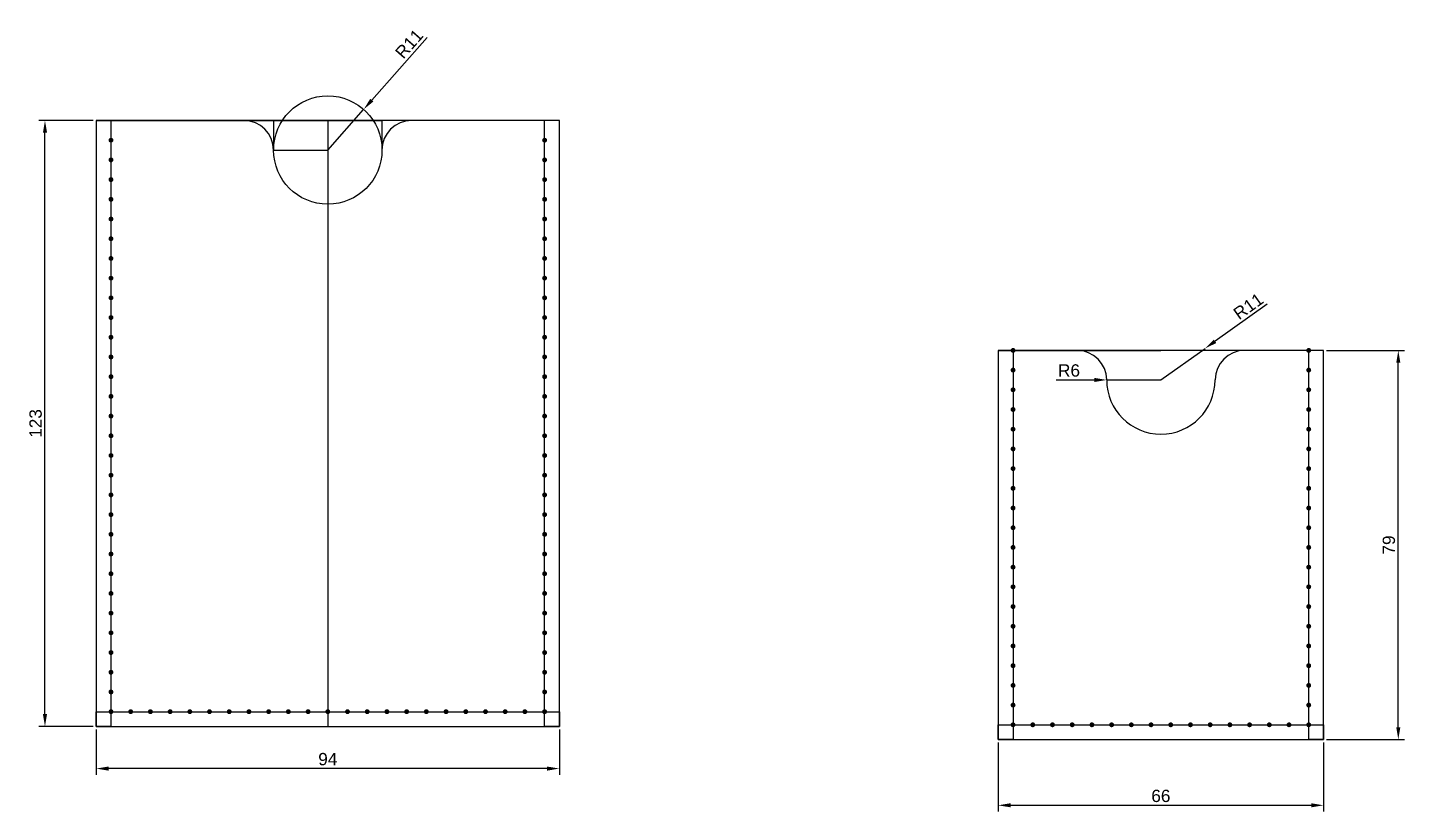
# Model space of a CAD drawing. Header units: millimetres. Extents: x 1335 to 6986, y 304 to 1543.
# Drawn here: x 1342.3 to 1621.8, y 1384.2 to 1543.3 of the extents above; entities that cross this region are included whole.
import ezdxf

# ---------------------------------------------------------------- set-up
doc = ezdxf.new("R2010")
doc.units = ezdxf.units.MM
doc.styles.get("Standard").update_dxf_attribs({"font": 'arial.ttf'})
doc.dimstyles.new('ISO-25', dxfattribs={"dimtxt": 2.5, "dimasz": 2.5, "dimexe": 1.25, "dimexo": 0.625, "dimtad": 1, "dimtxsty": 'Standard', "dimcen": 2.5, "dimadec": 0, "dimazin": 0, "dimtfac": 1, "dimtmove": 0, "dimatfit": 3, "dimfxl": 1, "dimarcsym": 0})

# ---------------------------------------------------------------- blocks, each defined once
blk = doc.blocks.new('*D5')
at = {"color": 0, "lineweight": -2, "transparency": 16777216}
for p, q in [((1423.42, 1541.26), (1412.2, 1528.55)), ((1403.27, 1518.43), (1410.55, 1526.68))]:
    blk.add_line(p, q, dxfattribs=at)
at = {"color": 0, "transparency": 16777216}
blk.add_solid([(1411.89, 1528.83), (1412.51, 1528.27), (1410.55, 1526.68)], dxfattribs=at)
at = {"layer": 'Defpoints', "color": 0, "transparency": 16777216}
for p in [(1410.55, 1526.68), (1403.27, 1518.43)]:
    blk.add_point(p, dxfattribs=at)
at = {"color": 0, "transparency": 16777216, "insert": (1419.78, 1539.98), "char_height": 2.5, "attachment_point": 5, "rotation": 48.5774}
blk.add_mtext('R11', dxfattribs=at)
blk = doc.blocks.new('*D6')
at = {"color": 0, "lineweight": -2, "transparency": 16777216}
for p, q in [((1356.27, 1400.8), (1356.27, 1391.63)), ((1450.27, 1400.8), (1450.27, 1391.63)), ((1447.77, 1392.88), (1358.77, 1392.88))]:
    blk.add_line(p, q, dxfattribs=at)
at = {"color": 0, "transparency": 16777216}
for points in [[(1358.77, 1393.29), (1358.77, 1392.46), (1356.27, 1392.88)], [(1447.77, 1393.29), (1447.77, 1392.46), (1450.27, 1392.88)]]:
    blk.add_solid(points, dxfattribs=at)
at = {"layer": 'Defpoints', "color": 0, "transparency": 16777216}
for p in [(1356.27, 1401.43), (1450.27, 1401.43), (1356.27, 1392.88)]:
    blk.add_point(p, dxfattribs=at)
at = {"color": 0, "transparency": 16777216, "insert": (1403.27, 1394.78), "char_height": 2.5, "attachment_point": 5}
blk.add_mtext('94', dxfattribs=at)
blk = doc.blocks.new('*D7')
at = {"color": 0, "lineweight": -2, "transparency": 16777216}
for p, q in [((1355.65, 1524.43), (1344.63, 1524.43)), ((1345.88, 1403.93), (1345.88, 1521.93)), ((1355.65, 1401.43), (1344.63, 1401.43))]:
    blk.add_line(p, q, dxfattribs=at)
at = {"color": 0, "transparency": 16777216}
for points in [[(1345.46, 1521.93), (1346.3, 1521.93), (1345.88, 1524.43)], [(1345.46, 1403.93), (1346.3, 1403.93), (1345.88, 1401.43)]]:
    blk.add_solid(points, dxfattribs=at)
at = {"layer": 'Defpoints', "color": 0, "transparency": 16777216}
for p in [(1345.88, 1524.43), (1356.27, 1524.43), (1356.27, 1401.43)]:
    blk.add_point(p, dxfattribs=at)
at = {"color": 0, "transparency": 16777216, "insert": (1343.98, 1462.93), "char_height": 2.5, "attachment_point": 5, "rotation": 90}
blk.add_mtext('123', dxfattribs=at)
blk = doc.blocks.new('*D10')
at = {"color": 0, "lineweight": -2, "transparency": 16777216}
for p, q in [((1539.33, 1398.14), (1539.33, 1384.17)), ((1605.33, 1398.14), (1605.33, 1384.17)), ((1541.83, 1385.42), (1602.83, 1385.42))]:
    blk.add_line(p, q, dxfattribs=at)
at = {"color": 0, "transparency": 16777216}
for points in [[(1541.83, 1385.84), (1541.83, 1385.01), (1539.33, 1385.42)], [(1602.83, 1385.84), (1602.83, 1385.01), (1605.33, 1385.42)]]:
    blk.add_solid(points, dxfattribs=at)
at = {"layer": 'Defpoints', "color": 0, "transparency": 16777216}
for p in [(1539.33, 1398.76), (1605.33, 1398.76), (1605.33, 1385.42)]:
    blk.add_point(p, dxfattribs=at)
at = {"color": 0, "transparency": 16777216, "insert": (1572.33, 1387.32), "char_height": 2.5, "attachment_point": 5}
blk.add_mtext('66', dxfattribs=at)
blk = doc.blocks.new('*D11')
at = {"color": 0, "lineweight": -2, "transparency": 16777216}
for p, q in [((1605.96, 1477.76), (1621.76, 1477.76)), ((1620.51, 1401.26), (1620.51, 1475.26)), ((1605.96, 1398.76), (1621.76, 1398.76))]:
    blk.add_line(p, q, dxfattribs=at)
at = {"color": 0, "transparency": 16777216}
for points in [[(1620.1, 1475.26), (1620.93, 1475.26), (1620.51, 1477.76)], [(1620.1, 1401.26), (1620.93, 1401.26), (1620.51, 1398.76)]]:
    blk.add_solid(points, dxfattribs=at)
at = {"layer": 'Defpoints', "color": 0, "transparency": 16777216}
for p in [(1605.33, 1477.76), (1620.51, 1477.76), (1605.33, 1398.76)]:
    blk.add_point(p, dxfattribs=at)
at = {"color": 0, "transparency": 16777216, "insert": (1618.61, 1438.26), "char_height": 2.5, "attachment_point": 5, "rotation": 90}
blk.add_mtext('79', dxfattribs=at)
blk = doc.blocks.new('*D12')
at = {"color": 0, "lineweight": -2, "transparency": 16777216}
for p, q in [((1593.91, 1487.14), (1583.33, 1479.6)), ((1572.33, 1471.76), (1581.29, 1478.15))]:
    blk.add_line(p, q, dxfattribs=at)
at = {"color": 0, "transparency": 16777216}
blk.add_solid([(1583.09, 1479.94), (1583.57, 1479.26), (1581.29, 1478.15)], dxfattribs=at)
at = {"layer": 'Defpoints', "color": 0, "transparency": 16777216}
for p in [(1581.29, 1478.15), (1572.33, 1471.76)]:
    blk.add_point(p, dxfattribs=at)
at = {"color": 0, "transparency": 16777216, "insert": (1590.08, 1486.72), "char_height": 2.5, "attachment_point": 5, "rotation": 35.4816}
blk.add_mtext('R11', dxfattribs=at)
blk = doc.blocks.new('*D13')
at = {"color": 0, "lineweight": -2, "transparency": 16777216}
blk.add_line((1551.05, 1471.76), (1558.83, 1471.76), dxfattribs=at)
at = {"color": 0, "transparency": 16777216}
blk.add_solid([(1558.83, 1472.18), (1558.83, 1471.35), (1561.33, 1471.76)], dxfattribs=at)
at = {"layer": 'Defpoints', "color": 0, "transparency": 16777216}
for p in [(1555.33, 1471.76), (1561.33, 1471.76)]:
    blk.add_point(p, dxfattribs=at)
at = {"color": 0, "transparency": 16777216, "insert": (1553.69, 1473.67), "char_height": 2.5, "attachment_point": 5}
blk.add_mtext('R6', dxfattribs=at)

msp = doc.modelspace()

# ---------------------------------------------------------------- hatches: boundary and pattern name
h = msp.add_hatch(color=256)
h.dxf.hatch_style = 1
h.paths.add_polyline_path([(1359.77, 1520.427, 1), (1358.77, 1520.427, 1)])
h = msp.add_hatch(color=256)
h.dxf.hatch_style = 1
h.paths.add_polyline_path([(1447.77, 1520.427, 1), (1446.77, 1520.427, 1)])
h = msp.add_hatch(color=256)
h.dxf.hatch_style = 1
h.paths.add_polyline_path([(1359.77, 1516.427, 1), (1358.77, 1516.427, 1)])
h = msp.add_hatch(color=256)
h.dxf.hatch_style = 1
h.paths.add_polyline_path([(1447.77, 1516.427, 1), (1446.77, 1516.427, 1)])
h = msp.add_hatch(color=256)
h.dxf.hatch_style = 1
h.paths.add_polyline_path([(1359.77, 1512.427, 1), (1358.77, 1512.427, 1)])
h = msp.add_hatch(color=256)
h.dxf.hatch_style = 1
h.paths.add_polyline_path([(1447.77, 1512.427, 1), (1446.77, 1512.427, 1)])
h = msp.add_hatch(color=256)
h.dxf.hatch_style = 1
h.paths.add_polyline_path([(1359.77, 1508.427, 1), (1358.77, 1508.427, 1)])
h = msp.add_hatch(color=256)
h.dxf.hatch_style = 1
h.paths.add_polyline_path([(1447.77, 1508.427, 1), (1446.77, 1508.427, 1)])
h = msp.add_hatch(color=256)
h.dxf.hatch_style = 1
h.paths.add_polyline_path([(1359.77, 1504.427, 1), (1358.77, 1504.427, 1)])
h = msp.add_hatch(color=256)
h.dxf.hatch_style = 1
h.paths.add_polyline_path([(1447.77, 1504.427, 1), (1446.77, 1504.427, 1)])
h = msp.add_hatch(color=256)
h.dxf.hatch_style = 1
h.paths.add_polyline_path([(1359.77, 1500.427, 1), (1358.77, 1500.427, 1)])
h = msp.add_hatch(color=256)
h.dxf.hatch_style = 1
h.paths.add_polyline_path([(1447.77, 1500.427, 1), (1446.77, 1500.427, 1)])
h = msp.add_hatch(color=256)
h.dxf.hatch_style = 1
h.paths.add_polyline_path([(1359.77, 1496.427, 1), (1358.77, 1496.427, 1)])
h = msp.add_hatch(color=256)
h.dxf.hatch_style = 1
h.paths.add_polyline_path([(1447.77, 1496.427, 1), (1446.77, 1496.427, 1)])
h = msp.add_hatch(color=256)
h.dxf.hatch_style = 1
h.paths.add_polyline_path([(1359.77, 1492.427, 1), (1358.77, 1492.427, 1)])
h = msp.add_hatch(color=256)
h.dxf.hatch_style = 1
h.paths.add_polyline_path([(1447.77, 1492.427, 1), (1446.77, 1492.427, 1)])
h = msp.add_hatch(color=256)
h.dxf.hatch_style = 1
h.paths.add_polyline_path([(1359.77, 1488.427, 1), (1358.77, 1488.427, 1)])
h = msp.add_hatch(color=256)
h.dxf.hatch_style = 1
h.paths.add_polyline_path([(1447.77, 1488.427, 1), (1446.77, 1488.427, 1)])
h = msp.add_hatch(color=256)
h.dxf.hatch_style = 1
h.paths.add_polyline_path([(1359.77, 1484.427, 1), (1358.77, 1484.427, 1)])
h = msp.add_hatch(color=256)
h.dxf.hatch_style = 1
h.paths.add_polyline_path([(1447.77, 1484.427, 1), (1446.77, 1484.427, 1)])
h = msp.add_hatch(color=256)
h.dxf.hatch_style = 1
h.paths.add_polyline_path([(1359.77, 1480.427, 1), (1358.77, 1480.427, 1)])
h = msp.add_hatch(color=256)
h.dxf.hatch_style = 1
h.paths.add_polyline_path([(1447.77, 1480.427, 1), (1446.77, 1480.427, 1)])
h = msp.add_hatch(color=256)
h.dxf.hatch_style = 1
h.paths.add_polyline_path([(1542.834, 1477.764, 1), (1541.834, 1477.764, 1)])
h = msp.add_hatch(color=256)
h.dxf.hatch_style = 1
h.paths.add_polyline_path([(1602.834, 1477.764, 1), (1601.834, 1477.764, 1)])
h = msp.add_hatch(color=256)
h.dxf.hatch_style = 1
h.paths.add_polyline_path([(1359.77, 1476.427, 1), (1358.77, 1476.427, 1)])
h = msp.add_hatch(color=256)
h.dxf.hatch_style = 1
h.paths.add_polyline_path([(1447.77, 1476.427, 1), (1446.77, 1476.427, 1)])
h = msp.add_hatch(color=256)
h.dxf.hatch_style = 1
h.paths.add_polyline_path([(1359.77, 1472.427, 1), (1358.77, 1472.427, 1)])
h = msp.add_hatch(color=256)
h.dxf.hatch_style = 1
h.paths.add_polyline_path([(1447.77, 1472.427, 1), (1446.77, 1472.427, 1)])
h = msp.add_hatch(color=256)
h.dxf.hatch_style = 1
h.paths.add_polyline_path([(1542.834, 1473.764, 1), (1541.834, 1473.764, 1)])
h = msp.add_hatch(color=256)
h.dxf.hatch_style = 1
h.paths.add_polyline_path([(1602.834, 1473.764, 1), (1601.834, 1473.764, 1)])
h = msp.add_hatch(color=256)
h.dxf.hatch_style = 1
h.paths.add_polyline_path([(1542.834, 1469.764, 1), (1541.834, 1469.764, 1)])
h = msp.add_hatch(color=256)
h.dxf.hatch_style = 1
h.paths.add_polyline_path([(1602.834, 1469.764, 1), (1601.834, 1469.764, 1)])
h = msp.add_hatch(color=256)
h.dxf.hatch_style = 1
h.paths.add_polyline_path([(1359.77, 1468.427, 1), (1358.77, 1468.427, 1)])
h = msp.add_hatch(color=256)
h.dxf.hatch_style = 1
h.paths.add_polyline_path([(1447.77, 1468.427, 1), (1446.77, 1468.427, 1)])
h = msp.add_hatch(color=256)
h.dxf.hatch_style = 1
h.paths.add_polyline_path([(1359.77, 1464.427, 1), (1358.77, 1464.427, 1)])
h = msp.add_hatch(color=256)
h.dxf.hatch_style = 1
h.paths.add_polyline_path([(1447.77, 1464.427, 1), (1446.77, 1464.427, 1)])
h = msp.add_hatch(color=256)
h.dxf.hatch_style = 1
h.paths.add_polyline_path([(1542.834, 1465.764, 1), (1541.834, 1465.764, 1)])
h = msp.add_hatch(color=256)
h.dxf.hatch_style = 1
h.paths.add_polyline_path([(1602.834, 1465.764, 1), (1601.834, 1465.764, 1)])
h = msp.add_hatch(color=256)
h.dxf.hatch_style = 1
h.paths.add_polyline_path([(1542.834, 1461.764, 1), (1541.834, 1461.764, 1)])
h = msp.add_hatch(color=256)
h.dxf.hatch_style = 1
h.paths.add_polyline_path([(1602.834, 1461.764, 1), (1601.834, 1461.764, 1)])
h = msp.add_hatch(color=256)
h.dxf.hatch_style = 1
h.paths.add_polyline_path([(1359.77, 1460.427, 1), (1358.77, 1460.427, 1)])
h = msp.add_hatch(color=256)
h.dxf.hatch_style = 1
h.paths.add_polyline_path([(1447.77, 1460.427, 1), (1446.77, 1460.427, 1)])
h = msp.add_hatch(color=256)
h.dxf.hatch_style = 1
h.paths.add_polyline_path([(1359.77, 1456.427, 1), (1358.77, 1456.427, 1)])
h = msp.add_hatch(color=256)
h.dxf.hatch_style = 1
h.paths.add_polyline_path([(1447.77, 1456.427, 1), (1446.77, 1456.427, 1)])
h = msp.add_hatch(color=256)
h.dxf.hatch_style = 1
h.paths.add_polyline_path([(1542.834, 1457.764, 1), (1541.834, 1457.764, 1)])
h = msp.add_hatch(color=256)
h.dxf.hatch_style = 1
h.paths.add_polyline_path([(1602.834, 1457.764, 1), (1601.834, 1457.764, 1)])
h = msp.add_hatch(color=256)
h.dxf.hatch_style = 1
h.paths.add_polyline_path([(1542.834, 1453.764, 1), (1541.834, 1453.764, 1)])
h = msp.add_hatch(color=256)
h.dxf.hatch_style = 1
h.paths.add_polyline_path([(1602.834, 1453.764, 1), (1601.834, 1453.764, 1)])
h = msp.add_hatch(color=256)
h.dxf.hatch_style = 1
h.paths.add_polyline_path([(1359.77, 1452.427, 1), (1358.77, 1452.427, 1)])
h = msp.add_hatch(color=256)
h.dxf.hatch_style = 1
h.paths.add_polyline_path([(1447.77, 1452.427, 1), (1446.77, 1452.427, 1)])
h = msp.add_hatch(color=256)
h.dxf.hatch_style = 1
h.paths.add_polyline_path([(1542.834, 1449.764, 1), (1541.834, 1449.764, 1)])
h = msp.add_hatch(color=256)
h.dxf.hatch_style = 1
h.paths.add_polyline_path([(1602.834, 1449.764, 1), (1601.834, 1449.764, 1)])
h = msp.add_hatch(color=256)
h.dxf.hatch_style = 1
h.paths.add_polyline_path([(1359.77, 1448.427, 1), (1358.77, 1448.427, 1)])
h = msp.add_hatch(color=256)
h.dxf.hatch_style = 1
h.paths.add_polyline_path([(1447.77, 1448.427, 1), (1446.77, 1448.427, 1)])
h = msp.add_hatch(color=256)
h.dxf.hatch_style = 1
h.paths.add_polyline_path([(1359.77, 1444.427, 1), (1358.77, 1444.427, 1)])
h = msp.add_hatch(color=256)
h.dxf.hatch_style = 1
h.paths.add_polyline_path([(1447.77, 1444.427, 1), (1446.77, 1444.427, 1)])
h = msp.add_hatch(color=256)
h.dxf.hatch_style = 1
h.paths.add_polyline_path([(1542.834, 1445.764, 1), (1541.834, 1445.764, 1)])
h = msp.add_hatch(color=256)
h.dxf.hatch_style = 1
h.paths.add_polyline_path([(1602.834, 1445.764, 1), (1601.834, 1445.764, 1)])
h = msp.add_hatch(color=256)
h.dxf.hatch_style = 1
h.paths.add_polyline_path([(1542.834, 1441.764, 1), (1541.834, 1441.764, 1)])
h = msp.add_hatch(color=256)
h.dxf.hatch_style = 1
h.paths.add_polyline_path([(1602.834, 1441.764, 1), (1601.834, 1441.764, 1)])
h = msp.add_hatch(color=256)
h.dxf.hatch_style = 1
h.paths.add_polyline_path([(1359.77, 1440.427, 1), (1358.77, 1440.427, 1)])
h = msp.add_hatch(color=256)
h.dxf.hatch_style = 1
h.paths.add_polyline_path([(1447.77, 1440.427, 1), (1446.77, 1440.427, 1)])
h = msp.add_hatch(color=256)
h.dxf.hatch_style = 1
h.paths.add_polyline_path([(1359.77, 1436.427, 1), (1358.77, 1436.427, 1)])
h = msp.add_hatch(color=256)
h.dxf.hatch_style = 1
h.paths.add_polyline_path([(1447.77, 1436.427, 1), (1446.77, 1436.427, 1)])
h = msp.add_hatch(color=256)
h.dxf.hatch_style = 1
h.paths.add_polyline_path([(1542.834, 1437.764, 1), (1541.834, 1437.764, 1)])
h = msp.add_hatch(color=256)
h.dxf.hatch_style = 1
h.paths.add_polyline_path([(1602.834, 1437.764, 1), (1601.834, 1437.764, 1)])
h = msp.add_hatch(color=256)
h.dxf.hatch_style = 1
h.paths.add_polyline_path([(1542.834, 1433.764, 1), (1541.834, 1433.764, 1)])
h = msp.add_hatch(color=256)
h.dxf.hatch_style = 1
h.paths.add_polyline_path([(1602.834, 1433.764, 1), (1601.834, 1433.764, 1)])
h = msp.add_hatch(color=256)
h.dxf.hatch_style = 1
h.paths.add_polyline_path([(1359.77, 1432.427, 1), (1358.77, 1432.427, 1)])
h = msp.add_hatch(color=256)
h.dxf.hatch_style = 1
h.paths.add_polyline_path([(1447.77, 1432.427, 1), (1446.77, 1432.427, 1)])
h = msp.add_hatch(color=256)
h.dxf.hatch_style = 1
h.paths.add_polyline_path([(1359.77, 1428.427, 1), (1358.77, 1428.427, 1)])
h = msp.add_hatch(color=256)
h.dxf.hatch_style = 1
h.paths.add_polyline_path([(1447.77, 1428.427, 1), (1446.77, 1428.427, 1)])
h = msp.add_hatch(color=256)
h.dxf.hatch_style = 1
h.paths.add_polyline_path([(1542.834, 1429.764, 1), (1541.834, 1429.764, 1)])
h = msp.add_hatch(color=256)
h.dxf.hatch_style = 1
h.paths.add_polyline_path([(1602.834, 1429.764, 1), (1601.834, 1429.764, 1)])
h = msp.add_hatch(color=256)
h.dxf.hatch_style = 1
h.paths.add_polyline_path([(1542.834, 1425.764, 1), (1541.834, 1425.764, 1)])
h = msp.add_hatch(color=256)
h.dxf.hatch_style = 1
h.paths.add_polyline_path([(1602.834, 1425.764, 1), (1601.834, 1425.764, 1)])
h = msp.add_hatch(color=256)
h.dxf.hatch_style = 1
h.paths.add_polyline_path([(1359.77, 1424.427, 1), (1358.77, 1424.427, 1)])
h = msp.add_hatch(color=256)
h.dxf.hatch_style = 1
h.paths.add_polyline_path([(1447.77, 1424.427, 1), (1446.77, 1424.427, 1)])
h = msp.add_hatch(color=256)
h.dxf.hatch_style = 1
h.paths.add_polyline_path([(1359.77, 1420.427, 1), (1358.77, 1420.427, 1)])
h = msp.add_hatch(color=256)
h.dxf.hatch_style = 1
h.paths.add_polyline_path([(1447.77, 1420.427, 1), (1446.77, 1420.427, 1)])
h = msp.add_hatch(color=256)
h.dxf.hatch_style = 1
h.paths.add_polyline_path([(1542.834, 1421.764, 1), (1541.834, 1421.764, 1)])
h = msp.add_hatch(color=256)
h.dxf.hatch_style = 1
h.paths.add_polyline_path([(1602.834, 1421.764, 1), (1601.834, 1421.764, 1)])
h = msp.add_hatch(color=256)
h.dxf.hatch_style = 1
h.paths.add_polyline_path([(1359.77, 1416.427, 1), (1358.77, 1416.427, 1)])
h = msp.add_hatch(color=256)
h.dxf.hatch_style = 1
h.paths.add_polyline_path([(1447.77, 1416.427, 1), (1446.77, 1416.427, 1)])
h = msp.add_hatch(color=256)
h.dxf.hatch_style = 1
h.paths.add_polyline_path([(1542.834, 1417.764, 1), (1541.834, 1417.764, 1)])
h = msp.add_hatch(color=256)
h.dxf.hatch_style = 1
h.paths.add_polyline_path([(1602.834, 1417.764, 1), (1601.834, 1417.764, 1)])
h = msp.add_hatch(color=256)
h.dxf.hatch_style = 1
h.paths.add_polyline_path([(1542.834, 1413.764, 1), (1541.834, 1413.764, 1)])
h = msp.add_hatch(color=256)
h.dxf.hatch_style = 1
h.paths.add_polyline_path([(1602.834, 1413.764, 1), (1601.834, 1413.764, 1)])
h = msp.add_hatch(color=256)
h.dxf.hatch_style = 1
h.paths.add_polyline_path([(1359.77, 1412.427, 1), (1358.77, 1412.427, 1)])
h = msp.add_hatch(color=256)
h.dxf.hatch_style = 1
h.paths.add_polyline_path([(1447.77, 1412.427, 1), (1446.77, 1412.427, 1)])
h = msp.add_hatch(color=256)
h.dxf.hatch_style = 1
h.paths.add_polyline_path([(1359.77, 1408.427, 1), (1358.77, 1408.427, 1)])
h = msp.add_hatch(color=256)
h.dxf.hatch_style = 1
h.paths.add_polyline_path([(1447.77, 1408.427, 1), (1446.77, 1408.427, 1)])
h = msp.add_hatch(color=256)
h.dxf.hatch_style = 1
h.paths.add_polyline_path([(1542.834, 1409.764, 1), (1541.834, 1409.764, 1)])
h = msp.add_hatch(color=256)
h.dxf.hatch_style = 1
h.paths.add_polyline_path([(1602.834, 1409.764, 1), (1601.834, 1409.764, 1)])
h = msp.add_hatch(color=256)
h.dxf.hatch_style = 1
h.paths.add_polyline_path([(1542.834, 1405.764, 1), (1541.834, 1405.764, 1)])
h = msp.add_hatch(color=256)
h.dxf.hatch_style = 1
h.paths.add_polyline_path([(1602.834, 1405.764, 1), (1601.834, 1405.764, 1)])
h = msp.add_hatch(color=256)
h.dxf.hatch_style = 1
h.paths.add_polyline_path([(1359.77, 1404.427, 1), (1358.77, 1404.427, 1)])
h = msp.add_hatch(color=256)
h.dxf.hatch_style = 1
h.paths.add_polyline_path([(1363.77, 1404.427, 1), (1362.77, 1404.427, 1)])
h = msp.add_hatch(color=256)
h.dxf.hatch_style = 1
h.paths.add_polyline_path([(1367.77, 1404.427, 1), (1366.77, 1404.427, 1)])
h = msp.add_hatch(color=256)
h.dxf.hatch_style = 1
h.paths.add_polyline_path([(1371.77, 1404.427, 1), (1370.77, 1404.427, 1)])
h = msp.add_hatch(color=256)
h.dxf.hatch_style = 1
h.paths.add_polyline_path([(1375.77, 1404.427, 1), (1374.77, 1404.427, 1)])
h = msp.add_hatch(color=256)
h.dxf.hatch_style = 1
h.paths.add_polyline_path([(1379.77, 1404.427, 1), (1378.77, 1404.427, 1)])
h = msp.add_hatch(color=256)
h.dxf.hatch_style = 1
h.paths.add_polyline_path([(1383.77, 1404.427, 1), (1382.77, 1404.427, 1)])
h = msp.add_hatch(color=256)
h.dxf.hatch_style = 1
h.paths.add_polyline_path([(1387.77, 1404.427, 1), (1386.77, 1404.427, 1)])
h = msp.add_hatch(color=256)
h.dxf.hatch_style = 1
h.paths.add_polyline_path([(1391.77, 1404.427, 1), (1390.77, 1404.427, 1)])
h = msp.add_hatch(color=256)
h.dxf.hatch_style = 1
h.paths.add_polyline_path([(1395.77, 1404.427, 1), (1394.77, 1404.427, 1)])
h = msp.add_hatch(color=256)
h.dxf.hatch_style = 1
h.paths.add_polyline_path([(1399.77, 1404.427, 1), (1398.77, 1404.427, 1)])
h = msp.add_hatch(color=256)
h.dxf.hatch_style = 1
h.paths.add_polyline_path([(1403.77, 1404.427, 1), (1402.77, 1404.427, 1)])
h = msp.add_hatch(color=256)
h.dxf.hatch_style = 1
h.paths.add_polyline_path([(1407.77, 1404.427, 1), (1406.77, 1404.427, 1)])
h = msp.add_hatch(color=256)
h.dxf.hatch_style = 1
h.paths.add_polyline_path([(1411.77, 1404.427, 1), (1410.77, 1404.427, 1)])
h = msp.add_hatch(color=256)
h.dxf.hatch_style = 1
h.paths.add_polyline_path([(1415.77, 1404.427, 1), (1414.77, 1404.427, 1)])
h = msp.add_hatch(color=256)
h.dxf.hatch_style = 1
h.paths.add_polyline_path([(1419.77, 1404.427, 1), (1418.77, 1404.427, 1)])
h = msp.add_hatch(color=256)
h.dxf.hatch_style = 1
h.paths.add_polyline_path([(1423.77, 1404.427, 1), (1422.77, 1404.427, 1)])
h = msp.add_hatch(color=256)
h.dxf.hatch_style = 1
h.paths.add_polyline_path([(1427.77, 1404.427, 1), (1426.77, 1404.427, 1)])
h = msp.add_hatch(color=256)
h.dxf.hatch_style = 1
h.paths.add_polyline_path([(1431.77, 1404.427, 1), (1430.77, 1404.427, 1)])
h = msp.add_hatch(color=256)
h.dxf.hatch_style = 1
h.paths.add_polyline_path([(1435.77, 1404.427, 1), (1434.77, 1404.427, 1)])
h = msp.add_hatch(color=256)
h.dxf.hatch_style = 1
h.paths.add_polyline_path([(1439.77, 1404.427, 1), (1438.77, 1404.427, 1)])
h = msp.add_hatch(color=256)
h.dxf.hatch_style = 1
h.paths.add_polyline_path([(1443.77, 1404.427, 1), (1442.77, 1404.427, 1)])
h = msp.add_hatch(color=256)
h.dxf.hatch_style = 1
h.paths.add_polyline_path([(1447.77, 1404.427, 1), (1446.77, 1404.427, 1)])
h = msp.add_hatch(color=256)
h.dxf.hatch_style = 1
h.paths.add_polyline_path([(1542.834, 1401.764, 1), (1541.834, 1401.764, 1)])
h = msp.add_hatch(color=256)
h.dxf.hatch_style = 1
h.paths.add_polyline_path([(1546.834, 1401.764, 1), (1545.834, 1401.764, 1)])
h = msp.add_hatch(color=256)
h.dxf.hatch_style = 1
h.paths.add_polyline_path([(1550.834, 1401.764, 1), (1549.834, 1401.764, 1)])
h = msp.add_hatch(color=256)
h.dxf.hatch_style = 1
h.paths.add_polyline_path([(1554.834, 1401.764, 1), (1553.834, 1401.764, 1)])
h = msp.add_hatch(color=256)
h.dxf.hatch_style = 1
h.paths.add_polyline_path([(1558.834, 1401.764, 1), (1557.834, 1401.764, 1)])
h = msp.add_hatch(color=256)
h.dxf.hatch_style = 1
h.paths.add_polyline_path([(1562.834, 1401.764, 1), (1561.834, 1401.764, 1)])
h = msp.add_hatch(color=256)
h.dxf.hatch_style = 1
h.paths.add_polyline_path([(1566.834, 1401.764, 1), (1565.834, 1401.764, 1)])
h = msp.add_hatch(color=256)
h.dxf.hatch_style = 1
h.paths.add_polyline_path([(1570.834, 1401.764, 1), (1569.834, 1401.764, 1)])
h = msp.add_hatch(color=256)
h.dxf.hatch_style = 1
h.paths.add_polyline_path([(1574.834, 1401.764, 1), (1573.834, 1401.764, 1)])
h = msp.add_hatch(color=256)
h.dxf.hatch_style = 1
h.paths.add_polyline_path([(1578.834, 1401.764, 1), (1577.834, 1401.764, 1)])
h = msp.add_hatch(color=256)
h.dxf.hatch_style = 1
h.paths.add_polyline_path([(1582.834, 1401.764, 1), (1581.834, 1401.764, 1)])
h = msp.add_hatch(color=256)
h.dxf.hatch_style = 1
h.paths.add_polyline_path([(1586.834, 1401.764, 1), (1585.834, 1401.764, 1)])
h = msp.add_hatch(color=256)
h.dxf.hatch_style = 1
h.paths.add_polyline_path([(1590.834, 1401.764, 1), (1589.834, 1401.764, 1)])
h = msp.add_hatch(color=256)
h.dxf.hatch_style = 1
h.paths.add_polyline_path([(1594.834, 1401.764, 1), (1593.834, 1401.764, 1)])
h = msp.add_hatch(color=256)
h.dxf.hatch_style = 1
h.paths.add_polyline_path([(1598.834, 1401.764, 1), (1597.834, 1401.764, 1)])
h = msp.add_hatch(color=256)
h.dxf.hatch_style = 1
h.paths.add_polyline_path([(1602.834, 1401.764, 1), (1601.834, 1401.764, 1)])
h = msp.add_hatch(color=256)
h.dxf.hatch_style = 1
h.paths.add_polyline_path([(1602.834, 1401.764, 1), (1601.834, 1401.764, 1)])

# ---------------------------------------------------------------- linework, layer by layer
for p, q in [((1450.27, 1524.427), (1356.27, 1524.427)), ((1356.27, 1524.427), (1356.27, 1401.427)), ((1356.27, 1524.427), (1403.27, 1524.427)), ((1356.27, 1524.427), (1359.27, 1524.427)), ((1359.27, 1524.427), (1359.27, 1401.427)), ((1392.27, 1524.427), (1392.27, 1518.427)), ((1403.27, 1524.427), (1403.27, 1401.427)), ((1403.27, 1524.427), (1414.27, 1524.427)), ((1414.27, 1524.427), (1414.27, 1518.427)), ((1447.27, 1401.427), (1447.27, 1524.427)), ((1450.27, 1401.427), (1450.27, 1524.427)), ((1392.27, 1518.427), (1403.27, 1518.427)), ((1605.334, 1477.764), (1539.334, 1477.764)), ((1539.334, 1477.764), (1539.334, 1398.764)), ((1539.334, 1477.764), (1572.334, 1477.764)), ((1539.334, 1477.764), (1561.334, 1477.764)), ((1539.334, 1477.764), (1542.334, 1477.764)), ((1542.334, 1477.764), (1542.334, 1398.764)), ((1605.334, 1477.764), (1583.334, 1477.764)), ((1602.334, 1398.764), (1602.334, 1477.764)), ((1605.334, 1398.764), (1605.334, 1477.764)), ((1561.334, 1471.764), (1572.334, 1471.764)), ((1356.27, 1401.427), (1356.27, 1404.427)), ((1356.27, 1404.427), (1450.27, 1404.427)), ((1450.27, 1404.427), (1450.27, 1401.427)), ((1356.27, 1401.427), (1450.27, 1401.427)), ((1359.27, 1401.427), (1356.27, 1401.427)), ((1450.27, 1401.427), (1447.27, 1401.427)), ((1539.334, 1398.764), (1539.334, 1401.764)), ((1539.334, 1401.764), (1605.334, 1401.764)), ((1605.334, 1401.764), (1605.334, 1398.764)), ((1539.334, 1398.764), (1605.334, 1398.764)), ((1542.334, 1398.764), (1539.334, 1398.764)), ((1605.334, 1398.764), (1602.334, 1398.764))]:
    msp.add_line(p, q)
msp.add_circle((1403.27, 1518.427), 11)
for centre, radius, start, end in [((1386.27, 1518.427), 6, 0, 90), ((1420.27, 1518.427), 6, 90, 180), ((1555.334, 1471.764), 6, 0, 90), ((1589.334, 1471.764), 6, 90, 180), ((1572.334, 1471.764), 11, 180, 0), ((1572.334, 1471.764), 11, 180, 360)]:
    msp.add_arc(centre, radius, start, end)

# ---------------------------------------------------------------- dimensions: what is measured, and where the dimension line sits
at = {"color": 3}
for center, mpoint, picture, middle in [((1403.27, 1518.427), (1410.548, 1526.676), '*D5', (1421.187, 1538.734)), ((1572.334, 1471.764), (1581.291, 1478.149), '*D12', (1591.167, 1485.188)), ((1555.334, 1471.764), (1561.334, 1471.764), '*D13', (1553.694, 1471.764))]:
    dim = msp.add_radius_dim(center=center, mpoint=mpoint, dimstyle='ISO-25', dxfattribs=at)
    dim.commit()
    dim.dimension.update_dxf_attribs({"geometry": picture, "text_midpoint": middle, "dimtype": 164})
for base, p1, p2, picture, middle in [((1345.881, 1524.427), (1356.27, 1401.427), (1356.27, 1524.427), '*D7', (1343.979, 1462.927)), ((1620.512, 1477.764), (1605.334, 1398.764), (1605.334, 1477.764), '*D11', (1618.611, 1438.264))]:
    dim = msp.add_linear_dim(base=base, p1=p1, p2=p2, angle=90, dimstyle='ISO-25', dxfattribs=at)
    dim.commit()
    dim.dimension.update_dxf_attribs({"geometry": picture, "text_midpoint": middle})
for base, p1, p2, picture, middle in [((1356.27, 1392.876), (1450.27, 1401.427), (1356.27, 1401.427), '*D6', (1403.27, 1394.777)), ((1605.334, 1385.422), (1539.334, 1398.764), (1605.334, 1398.764), '*D10', (1572.334, 1387.323))]:
    dim = msp.add_linear_dim(base=base, p1=p1, p2=p2, dimstyle='ISO-25', dxfattribs=at)
    dim.commit()
    dim.dimension.update_dxf_attribs({"geometry": picture, "text_midpoint": middle})

doc.saveas('drawing.dxf')
